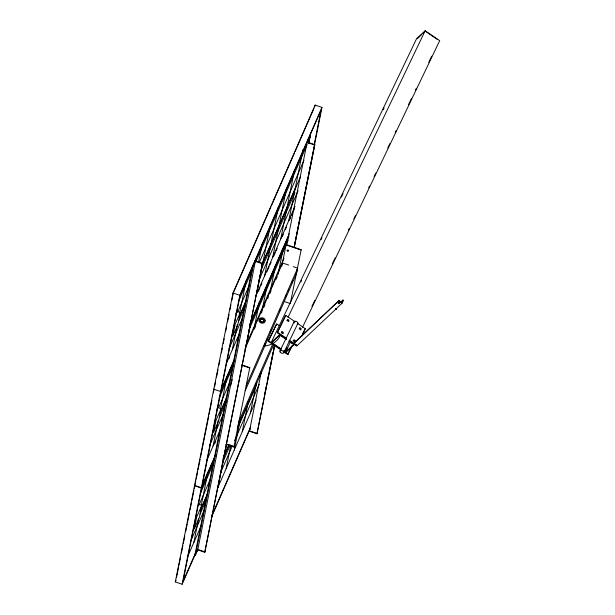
<?xml version="1.0" encoding="UTF-8"?>
<svg xmlns="http://www.w3.org/2000/svg" width="615" height="615" viewBox="0 0 615 615"><rect width="100%" height="100%" fill="white"/><g stroke="black" fill="none" stroke-linecap="round" stroke-linejoin="round"><path stroke-width="0.92" d="M195.624 553.438L182.125 584.25L175.306 581.928L194.525 485.704L195.339 483.682M233 292.978L194.578 485.435L201.389 487.757L239.812 295.3L321.953 107.41L315.141 105.096L233 292.978L239.812 295.3M176.528 577.477L178.588 567.153M178.965 565.277L180.464 557.767M181.402 553.077L182.901 545.567M183.27 543.691L184.769 536.188M185.707 531.491L187.206 523.988M187.583 522.104L189.643 511.788M190.02 509.904L191.519 502.401M191.888 500.525L193.956 490.201M194.325 488.325L194.701 486.45M195.416 482.86L195.793 480.984M196.17 479.108L197.669 471.597M198.038 469.722L200.106 459.397M200.475 457.522L204.411 437.811M204.787 435.935L208.723 416.232M209.092 414.349L211.906 400.273M213.405 392.77L214.151 389.011M214.627 386.635L215.565 381.938M216.503 377.249L218.002 369.738M218.94 365.049L219.878 360.352M221.377 352.849L222.315 348.151M223.245 343.462L224.183 338.773M225.682 331.262L226.62 326.573M227.558 321.876L229.057 314.373M229.995 309.676L230.933 304.986M231.87 300.289L233.369 292.786L270.954 206.809M182.125 584.25L201.336 488.026L214.389 458.167M193.863 542.407L198.653 518.414M201.236 505.499L207.87 472.282M213.128 445.906L218.287 420.076M220.501 408.998L226.95 376.711M232.347 349.681L237.321 324.766M239.527 313.696L246.161 280.478M201.82 505.223L199.414 517.277L194.317 528.923L196.723 516.869L201.82 505.223L198.407 504.062M221.085 408.729L218.679 420.783L213.582 432.43L215.988 420.376L221.085 408.729L217.672 407.568L216.949 409.236M240.296 312.505L237.89 324.551L232.801 336.197L235.207 324.143L240.296 312.505L236.883 311.344L235.799 313.835M204.787 552.262L262.551 263.381L255.025 260.814L252.511 266.564L194.909 555.084L195.378 555.237L197.738 549.856L255.34 261.337L262.397 263.735L204.787 552.262L197.738 549.856M195.378 555.237L252.98 266.718L255.34 261.337M230.663 385.528L232.293 379.447M258.615 262.021L262.482 242.648M218.071 487.034L226.543 444.591M246.177 346.253L251.335 320.415M256.547 294.316L270.185 226.036M226.143 468.576L230.748 445.514M253.88 329.64L259.407 301.965M264.619 275.858L278.434 206.655M225.889 444.253L233.861 446.967L249.79 367.601L241.826 364.887M234.207 450.126L240.288 419.676M261.583 313.027L267.471 283.507M272.683 257.401L286.505 188.198M242.279 431.668L248.36 401.218M270.016 292.732L275.543 265.05M280.755 238.943L294.57 169.748M250.343 413.211L256.424 382.761M278.088 274.275L283.43 247.514M288.827 220.485L303.011 149.445M281.808 266.195L286.121 244.562L301.173 249.682L290.318 303.656M282.254 264.658L282.585 263.012L288.781 265.119M274.79 345.015L256.978 433.798L249.452 431.238L261.283 371.975M286.636 244.978L307.108 142.442L309.622 136.699L310.091 136.861L308.776 143.449M314.765 106.964L315.141 105.096M309.053 139.52L309.622 136.699M308.684 142.98L310.706 132.832M314.18 144.71L321.115 109.993L254.372 262.643M264.827 393.562L266.318 386.089M267.248 381.415L268.74 373.943M269.116 372.075L270.608 364.603M270.984 362.735L273.029 352.457M273.406 350.588L274.336 345.914M294.347 245.685L302.741 203.642M302.934 202.704L312.443 155.057M312.812 153.189L321.953 107.41M256.978 433.798L274.628 345.376M294.162 247.545L314.795 144.648L307.738 142.25L310.091 136.861M294.324 247.184L314.795 144.648M293.209 266.626L297.637 268.14L296.653 273.075L245.185 390.802M253.38 264.512L253.811 263.528M288.704 235.883L288.52 236.675L288.773 236.129M271.722 205.049L294.354 153.289M295.115 151.536L313.911 108.547M252.842 266.157L240.181 295.108L221.446 388.949L234.1 359.998M238.336 301.88L252.557 269.362M256.009 261.452L307.116 144.563M237.513 312.289L249.421 285.045M259.415 262.198L303.979 160.246M239.742 315.272L246.269 300.343M261.629 265.211L296.184 186.168M238.989 317.432L245.523 302.488M261.659 265.58L300.466 176.812M238.482 321.568L245.008 306.639M260.368 271.507L294.923 192.464M228.941 348.936L242.779 317.294M258.531 281.263L298.106 190.742M226.197 363.742L239.642 332.984M255.394 296.953L294.969 206.425M228.826 358.929L229.595 357.177M237.282 339.595L238.436 336.959M258.415 291.256L259.945 287.743M260.714 285.983L261.867 283.346M266.864 271.922L269.17 266.649M269.939 264.896L271.092 262.259M273.783 256.101L275.32 252.588M276.089 250.835L277.242 248.199M282.231 236.767L283.384 234.131M285.306 229.741L286.459 227.104M289.534 220.07L290.687 217.433M291.456 215.681L292.609 213.044M293.378 211.283L294.147 209.523M249.828 324.028L289.334 233.662M233.654 361.674L220.601 391.524L213.789 389.21M250.159 323.921L288.543 236.129M234.007 361.505L220.97 391.332L202.235 485.181L214.889 456.23M249.352 326.411L288.858 236.045M286.121 244.562L285.967 244.916L301.019 250.044L301.173 249.682M219.125 398.105L232.954 366.471M248.714 330.432L288.289 239.911M218.686 407.637L229.826 382.153M245.577 346.122L283.999 258.239M244.939 349.112L282.585 263.012M254.572 328.495L255.725 325.858M263.789 307.408L264.942 304.771M267.633 298.621L268.401 296.861M269.931 293.347L271.084 290.718M276.081 279.295L277.234 276.658M220.531 411.497L226.674 397.444M219.778 413.657L226.697 397.836M219.271 417.793L226.182 401.987M209.346 446.044L223.56 413.526M206.986 459.974L220.431 429.209M214.558 443.999L215.711 441.362M249.79 367.601L249.636 367.962L241.664 365.249M214.366 458.875L201.705 487.826L182.97 581.675L196.008 551.847M246.169 385.866L297.637 268.14M263.981 346.406L265.134 343.77M266.664 340.256L267.433 338.496M270.123 332.346L271.276 329.709M279.341 311.259L280.494 308.622M285.491 297.206L286.644 294.57M288.174 291.056L288.942 289.296M291.633 283.146L292.786 280.509M200.244 493.722L213.689 462.964M199.037 505.015L210.561 478.647M272.745 344.016L238.943 421.329L237.959 426.264L273.683 344.554M201.266 507.99L207.409 493.945M223.529 457.053L228.911 444.76M200.129 511.034L207.432 494.337M222.799 459.182L228.949 445.122M259.061 376.595L260.214 373.958M200.006 514.286L206.148 500.233M222.276 463.349L230.341 444.906M237.252 429.101L256.447 385.19M190.85 540.777L204.295 510.02M220.439 473.104L232.347 445.86M234.653 440.594L259.246 384.344M233.861 446.967L234.015 446.605L226.935 444.191M175.306 581.928L176.075 580.176M187.337 557.344L201.551 524.826M217.303 488.794L256.109 400.027M211.737 515.877L250.636 426.987M196.346 551.801L197.477 549.134M211.299 517.523L249.682 429.724M249.452 431.238L250.167 429.593M280.701 349.804L268.24 341.302L276.32 324.42L276.796 323.974L279.133 325.573M268.24 341.302L276.796 323.974M300.796 282.008L301.627 280.279M321.099 239.589L321.929 237.851M341.402 197.161L343.055 193.702M383.245 109.724L384.075 107.994M286.613 339.126L277.265 332.746L285.345 315.864L285.821 315.426L295.169 321.799M277.265 332.746L285.821 315.426M288.02 317.309L425.157 30.75L439.694 40.667L302.549 327.234M284.084 350.996L285.621 352.049L290.595 341.656M286.513 350.811L285.683 352.541L294.27 344.546L288.912 340.894M283.815 351.934L287.705 354.586L291.748 346.145M287.705 354.586L292.225 345.707M311.936 306.424L314.834 300.358M332.238 264.004L335.137 257.939M348.39 230.233L349.22 228.503M353.779 218.978L355.439 215.519M368.693 187.813L369.523 186.084M374.081 176.559L375.742 173.099M387.75 147.992L389.825 143.664M395.214 132.41L396.037 130.672M408.468 104.704L411.366 98.646M415.509 89.982L416.34 88.252M428.77 62.284L431.668 56.219M302.388 334.214L305.286 328.71L297.499 323.39M301.65 336.305L305.286 328.71M279.963 351.042L294.047 321.853M283.753 352.695L297.845 323.498M289.419 340.272L297.206 345.592L293.947 343.385L294.178 342.916L339.042 300.535L341.786 302.388L342.924 300.028L343.447 300.374L342.078 303.21L296.73 346.037L289.726 341.248M293.947 343.385L339.042 300.535M287.397 250.021C286.744 251.435 289.934 250.905 288.051 249.998M340.856 301.98L342.924 300.028M342.063 301.681L343.447 300.374M425.157 30.75L416.57 38.745L271.146 342.624L279.733 334.629L286.613 339.326M417.216 38.73L421.26 34.97M422.605 33.71L425.303 31.204L437.596 39.591M285.621 352.049L293.701 344.515L289.096 341.371M286.213 349.612L287.005 348.913L286.967 347.744M307.108 142.442L314.634 145.009M252.511 266.564L252.98 266.718M285.099 301.788L289.527 303.295M250.958 431.338L257.132 433.444M194.525 485.704L201.336 488.026M197.423 549.341L204.949 551.901M339.242 302.396C337.274 301.827 339.495 304.417 339.741 302.872M338.819 301.004L342.078 303.21M277.742 332.308L286.306 338.15M286.021 339.272L279.879 335.075L271.792 342.609L281.009 348.897M268.717 340.864L281.178 349.366M283.515 350.957L288.181 354.148M279.956 335.998A22.002 17.089 11.3 0 1 264.55 346.061M272.691 340.918A0.999 0.761 47 0 1 272.752 340.718M286.313 349.174A0.999 0.761 47 0 1 285.737 350.389M286.013 350.304A0.999 0.761 47 0 1 285.675 350.781M299.236 328.318A0.999 0.761 47 0 1 300.474 328.81A0.999 0.761 47 0 1 300.305 329.978M293.101 340.91A0.999 0.761 47 0 1 294.508 340.725A0.999 0.761 47 0 1 294.308 342.148M286.928 320.799A0.899 0.684 47 0 1 287.82 320.177A0.899 0.684 47 0 1 288.45 321.414M281.386 332.2A0.999 0.761 47 0 1 282.731 333.584M264.681 320A2.998 2.329 11.3 0 1 263.343 323.044A2.998 2.329 11.3 0 1 259.353 321.691A2.998 2.329 11.3 0 1 260.683 318.639M260.245 321.407A1.999 1.553 11.3 0 1 262.136 319.293A1.999 1.553 11.3 0 1 263.674 321.837M260.921 322.068A1.999 1.553 11.3 0 1 260.529 321.768M294.293 322.944A2.076 1.276 25.8 0 1 294.769 321.268A2.076 1.276 25.8 0 1 297.391 322.16A2.076 1.276 25.8 0 1 297.368 323.99M196.469 552.093L196.938 550.84L196.469 552.093M215.596 456.315L216.057 455.069L215.596 456.315M307.723 140.289L308.184 139.121L307.723 140.289M335.598 308.799L336.413 309.161L335.598 308.799M338.158 302.987C339.011 305.186 340.295 302.142 338.158 302.987M287.144 250.466C287.705 252.642 289.481 249.821 287.144 250.466M299.382 328.571A0.999 0.761 47 0 0 300.781 329.532A0.999 0.761 47 0 0 300.589 327.995A0.999 0.761 47 0 0 299.382 328.571M293.578 340.687A0.999 0.761 47 0 0 294.985 341.648A0.999 0.761 47 0 0 294.793 340.11A0.999 0.761 47 0 0 293.578 340.687M287.405 320.354A0.899 0.684 47 0 0 288.673 321.222A0.899 0.684 47 0 0 288.496 319.838A0.899 0.684 47 0 0 287.405 320.354M281.524 332.461A0.999 0.761 47 0 0 282.931 333.422A0.999 0.761 47 0 0 282.731 331.885A0.999 0.761 47 0 0 281.524 332.461M260.675 321.053A1.999 1.553 11.3 0 0 264.043 320.776A1.999 1.553 11.3 0 0 261.759 318.57A1.999 1.553 11.3 0 0 260.675 321.053M259.93 321.514A2.998 2.329 11.3 0 0 264.98 321.091A2.998 2.329 11.3 0 0 261.56 317.786A2.998 2.329 11.3 0 0 259.93 321.514M280.209 352.134A2.076 1.276 25.8 0 0 283.577 352.979A2.076 1.276 25.8 0 0 281.785 350.489A2.076 1.276 25.8 0 0 280.209 352.134"/></g></svg>
